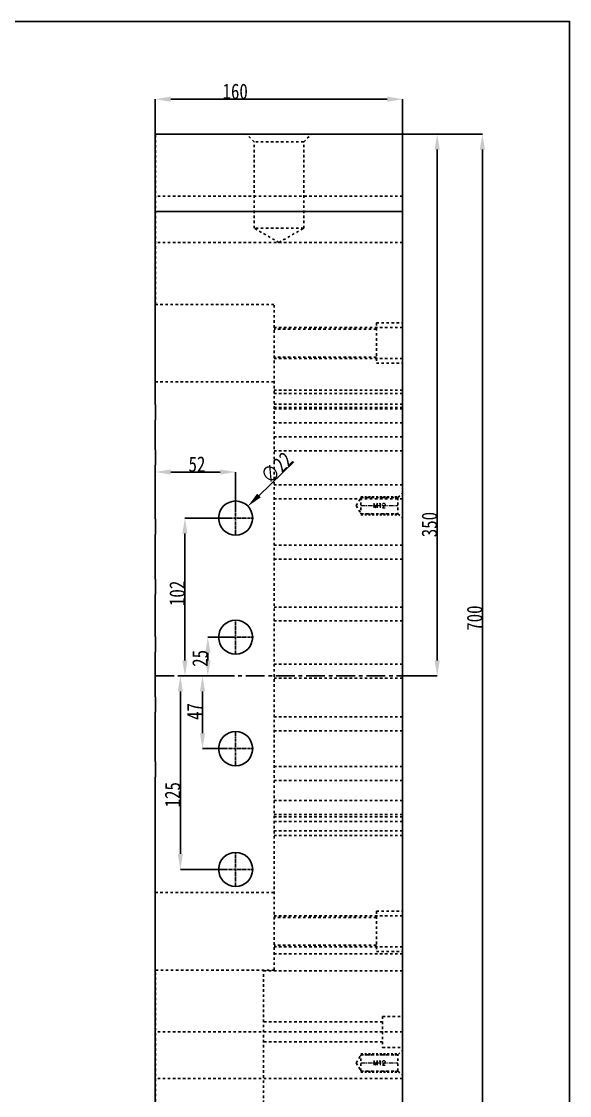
# Model space of a CAD drawing. Header units: millimetres. Extents: x -569 to 1807, y -7664 to 1724.
# Drawn here: x 618 to 973, y -4315 to -3621 of the extents above; entities that cross this region are included whole.
import ezdxf
from ezdxf.enums import TextEntityAlignment as Align

# ---------------------------------------------------------------- set-up
doc = ezdxf.new("R2010")
doc.units = ezdxf.units.MM
doc.header["$LTSCALE"] = 16.335
doc.header["$PDMODE"] = 3
doc.header["$PDSIZE"] = 0.3125
doc.linetypes.add('CENTER', pattern=[0.6, 0.375, -0.075, 0.075, -0.075])
doc.linetypes.add('HIDDEN', pattern=[0.2, 0.1, -0.1])
doc.layers.get('0').update_dxf_attribs({"linetype": 'CONTINUOUS'})
doc.layers.get('Defpoints').update_dxf_attribs({"linetype": 'CONTINUOUS'})
doc.layers.add('DEFAULT_2', color=8, linetype='HIDDEN')
doc.layers.add('screw', color=33, linetype='CONTINUOUS', lineweight=13)
doc.styles.get("Standard").update_dxf_attribs({"font": 'txt', "width": 0.8})
doc.styles.add('TXT', font='txt.shx', dxfattribs={"bigfont": 'gbcbig.shx'})
doc.dimstyles.new('副本 ISO-25-1', dxfattribs={"dimtxt": 10, "dimasz": 10, "dimexe": 0, "dimexo": 0, "dimgap": 0, "dimtad": 1, "dimtxsty": 'Standard', "dimcen": 0, "dimclrd": 6, "dimclre": 6, "dimclrt": 4, "dimazin": 0, "dimtfac": 1, "dimtofl": 0, "dimtmove": 0, "dimatfit": 3, "dimfxl": 0, "dimarcsym": 0})

# ---------------------------------------------------------------- blocks, each defined once
blk = doc.blocks.new('*D421')
at = {"color": 6, "lineweight": -2}
for p, q in [((865.01, -3694.04), (887.34, -3694.04)), ((887.34, -3704.04), (887.34, -4034.04)), ((865.01, -4044.04), (887.34, -4044.04))]:
    blk.add_line(p, q, dxfattribs=at)
at = {"color": 6}
for points in [[(885.68, -3704.04), (889.01, -3704.04), (887.34, -3694.04)], [(885.68, -4034.04), (889.01, -4034.04), (887.34, -4044.04)]]:
    blk.add_solid(points, dxfattribs=at)
at = {"layer": 'Defpoints', "color": 0}
for p in [(865.01, -3694.04), (865.01, -4044.04), (887.34, -4044.04)]:
    blk.add_point(p, dxfattribs=at)
at = {"color": 4, "insert": (882.34, -3946.27), "char_height": 10, "attachment_point": 5, "rotation": 90}
blk.add_mtext('350', dxfattribs=at)
blk = doc.blocks.new('*D422')
at = {"color": 6, "lineweight": -2}
for p, q in [((865.01, -3694.04), (916.57, -3694.04)), ((916.57, -3704.04), (916.57, -4384.04)), ((865.01, -4394.04), (916.57, -4394.04))]:
    blk.add_line(p, q, dxfattribs=at)
at = {"color": 6}
for points in [[(914.91, -3704.04), (918.24, -3704.04), (916.57, -3694.04)], [(914.91, -4384.04), (918.24, -4384.04), (916.57, -4394.04)]]:
    blk.add_solid(points, dxfattribs=at)
at = {"layer": 'Defpoints', "color": 0}
for p in [(865.01, -3694.04), (865.01, -4394.04), (916.57, -4394.04)]:
    blk.add_point(p, dxfattribs=at)
at = {"color": 4, "insert": (911.57, -4006.69), "char_height": 10, "attachment_point": 5, "rotation": 90}
blk.add_mtext('700', dxfattribs=at)
blk = doc.blocks.new('*D423')
at = {"color": 6, "lineweight": -2}
for p, q in [((705.01, -3694.04), (705.01, -3671.46)), ((855.01, -3671.46), (715.01, -3671.46)), ((865.01, -3704.44), (865.01, -3671.46))]:
    blk.add_line(p, q, dxfattribs=at)
at = {"color": 6}
for points in [[(715.01, -3669.79), (715.01, -3673.13), (705.01, -3671.46)], [(855.01, -3669.79), (855.01, -3673.13), (865.01, -3671.46)]]:
    blk.add_solid(points, dxfattribs=at)
at = {"layer": 'Defpoints', "color": 0}
for p in [(705.01, -3671.46), (705.01, -3694.04), (865.01, -3704.44)]:
    blk.add_point(p, dxfattribs=at)
at = {"color": 4, "insert": (756.71, -3666.46), "char_height": 10, "attachment_point": 5}
blk.add_mtext('160', dxfattribs=at)
blk = doc.blocks.new('*D428')
at = {"color": 6, "lineweight": -2}
blk.add_line((794.65, -3905.69), (772.11, -3927.46), dxfattribs=at)
at = {"color": 6}
blk.add_solid([(770.95, -3926.26), (773.27, -3928.65), (764.92, -3934.4)], dxfattribs=at)
at = {"layer": 'Defpoints', "color": 0}
for p in [(764.92, -3934.4), (749.09, -3949.68)]:
    blk.add_point(p, dxfattribs=at)
at = {"color": 4, "insert": (783.51, -3909.5), "char_height": 10, "attachment_point": 5, "rotation": 43.99582}
blk.add_mtext('∅22', dxfattribs=at)
blk = doc.blocks.new('*D429')
at = {"color": 6, "lineweight": -2}
for p, q in [((705.01, -3933.54), (705.01, -3912.31)), ((747, -3912.31), (715.01, -3912.31)), ((757, -3937.46), (757, -3912.31))]:
    blk.add_line(p, q, dxfattribs=at)
at = {"color": 6}
for points in [[(715.01, -3910.65), (715.01, -3913.98), (705.01, -3912.31)], [(747, -3910.65), (747, -3913.98), (757, -3912.31)]]:
    blk.add_solid(points, dxfattribs=at)
at = {"layer": 'Defpoints', "color": 0}
for p in [(705.01, -3912.31), (705.01, -3933.54), (757, -3937.46)]:
    blk.add_point(p, dxfattribs=at)
at = {"color": 4, "insert": (731.97, -3907.31), "char_height": 10, "attachment_point": 5}
blk.add_mtext('52', dxfattribs=at)
blk = doc.blocks.new('*D430')
at = {"color": 6, "lineweight": -2}
for p, q in [((753.19, -3942.04), (724.19, -3942.04)), ((724.19, -3952.04), (724.19, -4034.04)), ((736.34, -4044.04), (724.19, -4044.04))]:
    blk.add_line(p, q, dxfattribs=at)
at = {"color": 6}
for points in [[(722.52, -3952.04), (725.85, -3952.04), (724.19, -3942.04)], [(722.52, -4034.04), (725.85, -4034.04), (724.19, -4044.04)]]:
    blk.add_solid(points, dxfattribs=at)
at = {"layer": 'Defpoints', "color": 0}
for p in [(753.19, -3942.04), (724.19, -4044.04), (736.34, -4044.04)]:
    blk.add_point(p, dxfattribs=at)
at = {"color": 4, "insert": (719.19, -3990.72), "char_height": 10, "attachment_point": 5, "rotation": 90}
blk.add_mtext('102', dxfattribs=at)
blk = doc.blocks.new('*D431')
at = {"color": 6, "lineweight": -2}
for p, q in [((757, -4019.04), (739.01, -4019.04)), ((739.01, -4029.04), (739.01, -4034.04)), ((750.66, -4044.04), (739.01, -4044.04))]:
    blk.add_line(p, q, dxfattribs=at)
at = {"color": 6}
for points in [[(737.34, -4029.04), (740.68, -4029.04), (739.01, -4019.04)], [(737.34, -4034.04), (740.68, -4034.04), (739.01, -4044.04)]]:
    blk.add_solid(points, dxfattribs=at)
at = {"layer": 'Defpoints', "color": 0}
for p in [(757, -4019.04), (739.01, -4044.04), (750.66, -4044.04)]:
    blk.add_point(p, dxfattribs=at)
at = {"color": 4, "insert": (734.01, -4032.69), "char_height": 10, "attachment_point": 5, "rotation": 90}
blk.add_mtext('25', dxfattribs=at)
blk = doc.blocks.new('*D432')
at = {"color": 6, "lineweight": -2}
for p, q in [((750.66, -4044.04), (735.55, -4044.04)), ((735.55, -4054.04), (735.55, -4081.04)), ((750.66, -4091.04), (735.55, -4091.04))]:
    blk.add_line(p, q, dxfattribs=at)
at = {"color": 6}
for points in [[(733.88, -4054.04), (737.22, -4054.04), (735.55, -4044.04)], [(733.88, -4081.04), (737.22, -4081.04), (735.55, -4091.04)]]:
    blk.add_solid(points, dxfattribs=at)
at = {"layer": 'Defpoints', "color": 0}
for p in [(750.66, -4044.04), (735.55, -4091.04), (750.66, -4091.04)]:
    blk.add_point(p, dxfattribs=at)
at = {"color": 4, "insert": (730.55, -4067.06), "char_height": 10, "attachment_point": 5, "rotation": 90}
blk.add_mtext('47', dxfattribs=at)
blk = doc.blocks.new('*D433')
at = {"color": 6, "lineweight": -2}
for p, q in [((750.66, -4044.04), (721.22, -4044.04)), ((721.22, -4054.04), (721.22, -4159.04)), ((750.66, -4169.04), (721.22, -4169.04))]:
    blk.add_line(p, q, dxfattribs=at)
at = {"color": 6}
for points in [[(719.55, -4054.04), (722.89, -4054.04), (721.22, -4044.04)], [(719.55, -4159.04), (722.89, -4159.04), (721.22, -4169.04)]]:
    blk.add_solid(points, dxfattribs=at)
at = {"layer": 'Defpoints', "color": 0}
for p in [(750.66, -4044.04), (721.22, -4169.04), (750.66, -4169.04)]:
    blk.add_point(p, dxfattribs=at)
at = {"color": 4, "insert": (716.22, -4120.8), "char_height": 10, "attachment_point": 5, "rotation": 90}
blk.add_mtext('125', dxfattribs=at)

msp = doc.modelspace()

# ---------------------------------------------------------------- linework, layer by layer
at = {"color": 7, "linetype": 'Continuous'}
for p, q in [((705.007, -3868.746), (705.007, -3694.042)), ((705.007, -3694.042), (865.007, -3694.042)), ((865.007, -4394.042), (865.007, -3694.042)), ((705.007, -3744.042), (865.007, -3744.042)), ((705.007, -3868.746), (705.107, -3868.746)), ((705.107, -3878.746), (705.107, -3868.746)), ((705.007, -3897.979), (705.007, -3878.746)), ((705.007, -3878.746), (705.107, -3878.746)), ((705.007, -3897.979), (705.107, -3897.979)), ((705.107, -3907.979), (705.107, -3897.979)), ((705.007, -3942.666), (705.007, -3907.979)), ((705.007, -3907.979), (705.107, -3907.979)), ((705.007, -3942.666), (705.107, -3942.666)), ((705.107, -3952.666), (705.107, -3942.666)), ((705.007, -3981.512), (705.007, -3952.666)), ((705.007, -3952.666), (705.107, -3952.666)), ((705.007, -3981.512), (705.107, -3981.512)), ((705.107, -3991.512), (705.107, -3981.512)), ((705.007, -4018.686), (705.007, -3991.512)), ((705.007, -3991.512), (705.107, -3991.512)), ((705.007, -4018.686), (705.107, -4018.686)), ((705.107, -4028.686), (705.107, -4018.686)), ((705.007, -4057.475), (705.007, -4028.686)), ((705.007, -4028.686), (705.107, -4028.686)), ((705.007, -4057.475), (705.107, -4057.475)), ((705.107, -4067.475), (705.107, -4057.475)), ((705.007, -4099.398), (705.007, -4067.475)), ((705.007, -4067.475), (705.107, -4067.475)), ((705.007, -4099.398), (705.107, -4099.398)), ((705.107, -4109.398), (705.107, -4099.398)), ((705.007, -4394.042), (705.007, -4109.398)), ((705.007, -4109.398), (705.107, -4109.398))]:
    msp.add_line(p, q, dxfattribs=at)
at = {"color": 1, "linetype": 'CENTER', "ltscale": 0.310989}
for p, q in [((757.004, -3952.542), (757.004, -3931.542)), ((746.504, -3942.042), (767.504, -3942.042)), ((757.004, -4029.542), (757.004, -4008.542)), ((746.504, -4019.042), (767.504, -4019.042)), ((757.004, -4101.542), (757.004, -4080.542)), ((746.504, -4091.042), (767.504, -4091.042)), ((757.004, -4179.542), (757.004, -4158.542)), ((746.504, -4169.042), (767.504, -4169.042))]:
    msp.add_line(p, q, dxfattribs=at)
at = {"color": 1, "linetype": 'CENTER', "ltscale": 1.990328}
msp.add_line((705.007, -4044.042), (865.007, -4044.042), dxfattribs=at)
msp.add_lwpolyline([(-153.879, -3621.257), (972.97, -3621.257), (972.97, -4755.112), (-153.879, -4755.112)], close=True)
for centre in [(757.004, -3942.042), (757.004, -4019.042), (757.004, -4091.042), (757.004, -4169.042)]:
    msp.add_circle(centre, 11)
at = {"layer": 'DEFAULT_2', "color": 8, "linetype": 'HIDDEN'}
for p, q in [((705.107, -3804.042), (705.107, -3694.042)), ((769.007, -3699.042), (764.007, -3694.042)), ((801.007, -3699.042), (806.007, -3694.042)), ((769.007, -3754.804), (769.007, -3699.042)), ((801.007, -3699.042), (769.007, -3699.042)), ((801.007, -3754.804), (801.007, -3699.042)), ((865.007, -3734.042), (705.007, -3734.042)), ((785.007, -3764.042), (769.007, -3754.804)), ((801.007, -3754.804), (769.007, -3754.804)), ((785.007, -3764.042), (801.007, -3754.804)), ((865.007, -3764.042), (705.007, -3764.042)), ((705.007, -3804.042), (782.004, -3804.042)), ((782.004, -4234.042), (782.004, -3804.042)), ((848.007, -3816.042), (848.007, -3842.042)), ((848.007, -3816.042), (865.007, -3816.042)), ((865.007, -3819.042), (782.004, -3819.042)), ((848.007, -3820.042), (782.004, -3820.042)), ((848.007, -3838.042), (782.004, -3838.042)), ((865.007, -3839.042), (782.004, -3839.042)), ((848.007, -3842.042), (865.007, -3842.042)), ((705.007, -3854.042), (782.004, -3854.042)), ((865.007, -3859.542), (782.004, -3859.542)), ((865.007, -3861.542), (782.004, -3861.542)), ((865.007, -3868.542), (782.004, -3868.542)), ((865.007, -3870.542), (782.004, -3870.542)), ((865.007, -3871.542), (782.004, -3871.542)), ((865.007, -3880.542), (782.004, -3880.542)), ((865.007, -3889.542), (782.004, -3889.542)), ((865.007, -3898.542), (782.004, -3898.542)), ((865.007, -3920.542), (782.004, -3920.542)), ((862.007, -3928.792), (865.007, -3925.792)), ((865.007, -3929.542), (782.004, -3929.542)), ((835.007, -3934.042), (838.038, -3928.792)), ((835.007, -3934.042), (838.038, -3939.292)), ((838.038, -3928.792), (838.038, -3939.292)), ((838.038, -3928.792), (862.007, -3928.792)), ((862.007, -3928.792), (862.007, -3939.292)), ((838.038, -3939.292), (862.007, -3939.292)), ((862.007, -3939.292), (865.007, -3942.292)), ((865.007, -3959.542), (782.004, -3959.542)), ((865.007, -3968.542), (782.004, -3968.542)), ((865.007, -3999.542), (782.004, -3999.542)), ((865.007, -4008.542), (782.004, -4008.542)), ((865.007, -4036.542), (782.004, -4036.542)), ((865.007, -4045.542), (782.004, -4045.542)), ((865.007, -4070.542), (782.004, -4070.542)), ((865.007, -4079.542), (782.004, -4079.542)), ((865.007, -4102.542), (782.004, -4102.542)), ((865.007, -4111.542), (782.004, -4111.542)), ((865.007, -4124.542), (782.004, -4124.542)), ((865.007, -4133.542), (782.004, -4133.542)), ((865.007, -4135.042), (782.004, -4135.042)), ((865.007, -4138.042), (782.004, -4138.042)), ((865.007, -4144.042), (782.004, -4144.042)), ((865.007, -4147.042), (782.004, -4147.042)), ((705.007, -4184.042), (782.004, -4184.042)), ((848.007, -4196.042), (865.007, -4196.042)), ((848.007, -4196.042), (848.007, -4222.042)), ((865.007, -4199.042), (782.004, -4199.042)), ((848.007, -4200.042), (782.004, -4200.042)), ((848.007, -4218.042), (782.004, -4218.042)), ((865.007, -4219.042), (782.004, -4219.042)), ((865.007, -4223.542), (782.004, -4223.542)), ((848.007, -4222.042), (865.007, -4222.042)), ((782.004, -4234.042), (705.007, -4234.042)), ((705.107, -4394.042), (705.107, -4234.042)), ((775.007, -4333.092), (775.007, -4234.042)), ((865.007, -4234.542), (775.007, -4234.542)), ((852.007, -4264.042), (865.007, -4264.042)), ((852.007, -4264.045), (852.007, -4284.039)), ((865.007, -4274.042), (705.007, -4274.042)), ((852.007, -4267.542), (775.007, -4267.542)), ((852.007, -4280.542), (775.007, -4280.542)), ((852.007, -4284.042), (865.007, -4284.042)), ((862.007, -4288.792), (865.007, -4285.792)), ((835.007, -4294.042), (838.038, -4288.792)), ((835.007, -4294.042), (838.038, -4299.292)), ((838.038, -4288.792), (862.007, -4288.792)), ((838.038, -4299.292), (838.038, -4288.792)), ((862.007, -4299.292), (862.007, -4288.792)), ((838.038, -4299.292), (862.007, -4299.292)), ((862.007, -4299.292), (865.007, -4302.292)), ((865.007, -4304.042), (705.007, -4304.042))]:
    msp.add_line(p, q, dxfattribs=at)
at = {"layer": 'screw', "color": 92, "linetype": 'HIDDEN', "ltscale": 0.746373}
for p, q in [((838.038, -3928.042), (862.007, -3928.042)), ((838.038, -3940.042), (862.007, -3940.042)), ((838.038, -4288.042), (862.007, -4288.042)), ((838.038, -4300.042), (862.007, -4300.042))]:
    msp.add_line(p, q, dxfattribs=at)
at = {"layer": 'screw', "linetype": 'HIDDEN', "ltscale": 0.746373}
for p, q in [((838.038, -3928.792), (862.007, -3928.792)), ((838.038, -3939.292), (862.007, -3939.292)), ((838.038, -4288.792), (862.007, -4288.792)), ((838.038, -4299.292), (862.007, -4299.292))]:
    msp.add_line(p, q, dxfattribs=at)
at = {"layer": 'screw', "color": 1, "linetype": 'CENTER', "ltscale": 0.466483}
for p, q in [((838.038, -3934.042), (862.007, -3934.042)), ((838.038, -4294.042), (862.007, -4294.042))]:
    msp.add_line(p, q, dxfattribs=at)

# ---------------------------------------------------------------- texts
at = {"layer": 'screw', "color": 222, "linetype": 'HIDDEN', "ltscale": 0.746373, "style": 'TXT'}
msp.add_text('M12', height=3, rotation=360, dxfattribs=at).set_placement((850.022, -3934.042), align=Align.MIDDLE)
msp.add_text('M12', height=3, dxfattribs=at).set_placement((850.022, -4294.042), align=Align.MIDDLE)

# ---------------------------------------------------------------- dimensions: what is measured, and where the dimension line sits
for base, p1, p2, picture, middle in [((705.007, -3671.461), (865.007, -3704.442), (705.007, -3694.042), '*D423', (756.714, -3671.461)), ((705.007, -3912.312), (757.004, -3937.459), (705.007, -3933.536), '*D429', (731.968, -3912.312))]:
    dim = msp.add_linear_dim(base=base, p1=p1, p2=p2, dimstyle='副本 ISO-25-1', override={"dimfxl": 1.25, "dimarcsym": 1})
    dim.commit()
    dim.dimension.update_dxf_attribs({"geometry": picture, "text_midpoint": middle, "dimtype": 160})
for base, p1, p2, picture, middle in [((887.344, -4044.042), (865.007, -3694.042), (865.007, -4044.042), '*D421', (887.344, -3946.269)), ((916.573, -4394.042), (865.007, -3694.042), (865.007, -4394.042), '*D422', (916.573, -4006.692)), ((724.187, -4044.042), (753.187, -3942.042), (736.337, -4044.042), '*D430', (724.187, -3990.724)), ((739.009, -4044.042), (757.004, -4019.042), (750.66, -4044.042), '*D431', (739.009, -4032.692)), ((721.221, -4169.042), (750.66, -4044.042), (750.66, -4169.042), '*D433', (721.221, -4120.796)), ((735.549, -4091.042), (750.66, -4044.042), (750.66, -4091.042), '*D432', (735.549, -4067.063))]:
    dim = msp.add_linear_dim(base=base, p1=p1, p2=p2, angle=90, dimstyle='副本 ISO-25-1', override={"dimfxl": 1.25, "dimarcsym": 1})
    dim.commit()
    dim.dimension.update_dxf_attribs({"geometry": picture, "text_midpoint": middle, "dimtype": 160})
dim = msp.add_diameter_dim_2p(p1=(749.091, -3949.683), p2=(764.918, -3934.401), dimstyle='副本 ISO-25-1', override={"dimfxl": 1.25, "dimarcsym": 1})
dim.commit()
dim.dimension.update_dxf_attribs({"geometry": '*D428', "text_midpoint": (783.506, -3909.503)})

doc.saveas('drawing.dxf')
